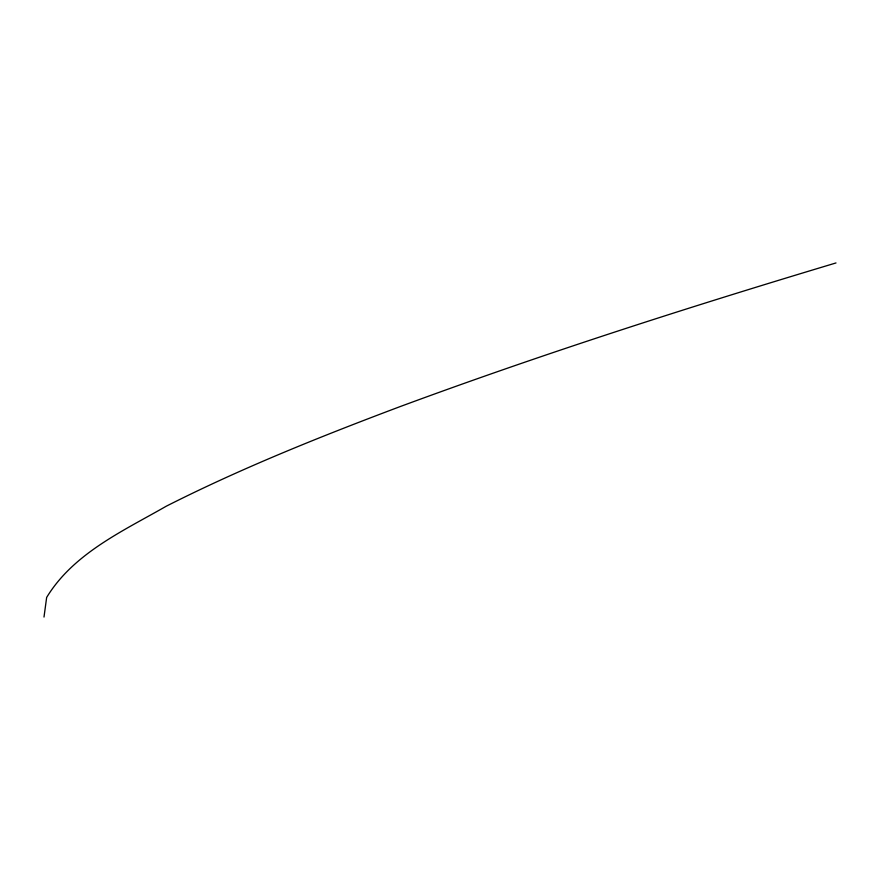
<?xml version="1.0" encoding="UTF-8"?>
<svg xmlns="http://www.w3.org/2000/svg" width="880" height="880" viewBox="0 0 880 880"><rect width="100%" height="100%" fill="white"/><g stroke="black" fill="none" stroke-linecap="round" stroke-linejoin="round"><path stroke-width="1.32" d="M44 617.056L46.651 597.432C73.502 553.289 123.068 531.014 166.254 506.209C241.692 468.039 320.298 436.645 399.355 406.879C543.125 353.694 689.194 306.977 836 262.944"/></g></svg>
